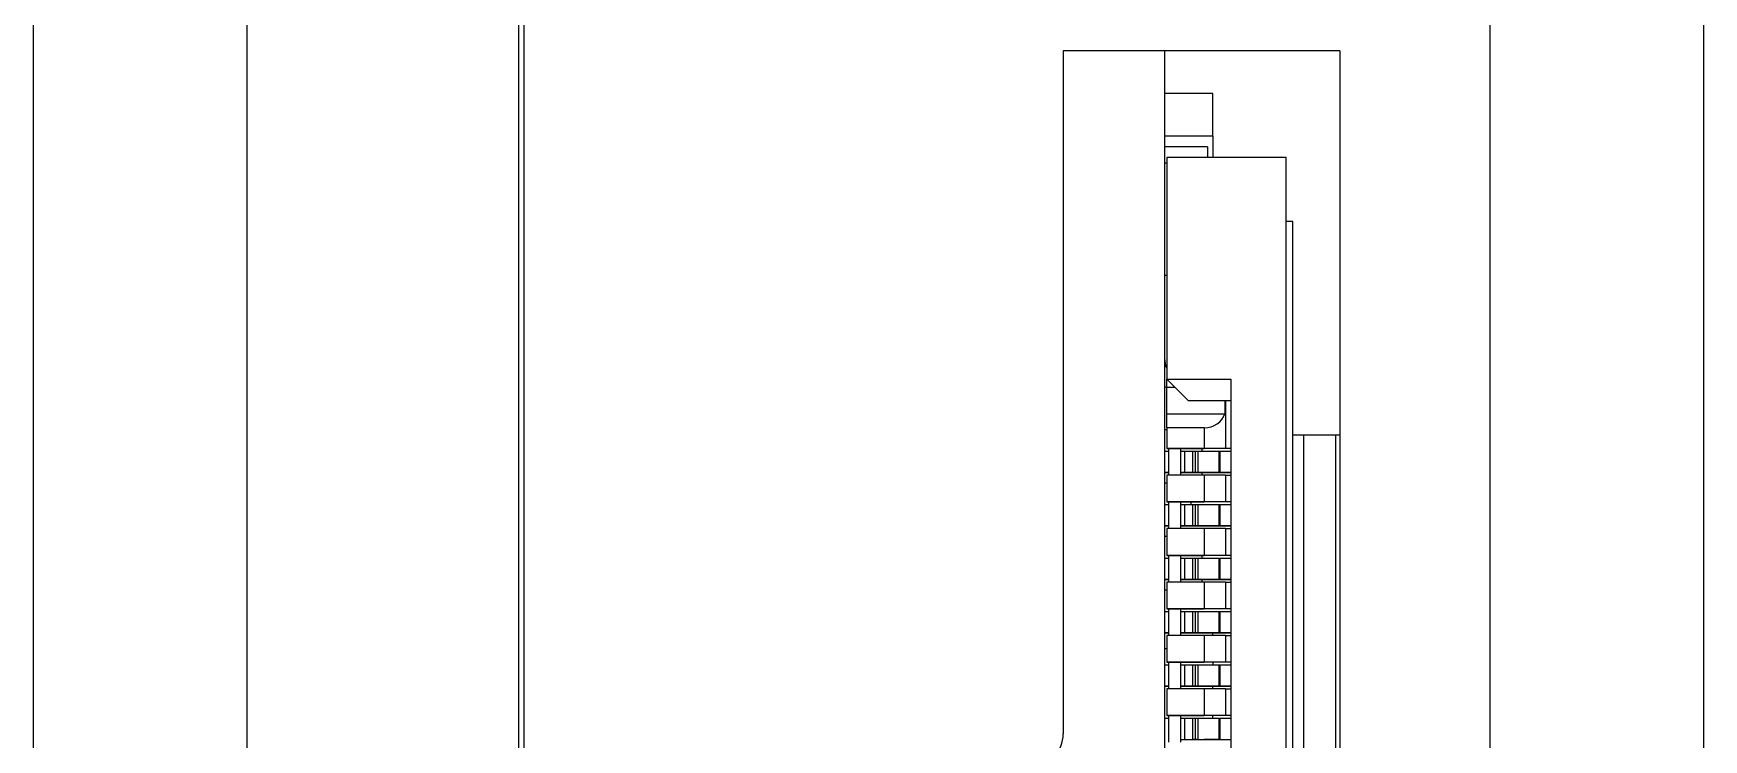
# Model space of a CAD drawing. Header units: millimetres. Extents: x 249 to 419, y 1050 to 1275.
# Drawn here: x 249.55 to 265.2, y 1225.1 to 1231.72 of the extents above; entities that cross this region are included whole.
import ezdxf

# ---------------------------------------------------------------- set-up
doc = ezdxf.new("R2010")
doc.units = ezdxf.units.MM

msp = doc.modelspace()

# ---------------------------------------------------------------- linework, layer by layer
at = {"color": 7, "linetype": 'Continuous', "lineweight": 25}
for p, q in [((249.547, 1114.953), (249.547, 1234.853)), ((251.547, 1234.853), (251.547, 1114.953)), ((254.097, 1114.953), (254.097, 1234.853)), ((254.147, 1114.953), (254.147, 1234.853)), ((263.197, 1114.953), (263.197, 1234.853)), ((265.197, 1234.853), (265.197, 1114.953)), ((261.787, 1231.554), (259.197, 1231.554)), ((259.197, 1231.554), (259.197, 1225.158)), ((260.147, 1231.554), (260.147, 1213.354)), ((261.787, 1231.554), (261.787, 1213.354)), ((260.597, 1231.154), (260.147, 1231.154)), ((260.597, 1230.754), (260.597, 1231.154)), ((260.597, 1230.754), (260.147, 1230.754)), ((260.597, 1230.754), (260.597, 1230.554)), ((260.547, 1230.654), (260.147, 1230.654)), ((260.547, 1230.654), (260.547, 1230.554)), ((260.147, 1230.504), (260.167, 1230.504)), ((261.287, 1230.554), (260.167, 1230.554)), ((260.167, 1230.554), (260.167, 1228.479)), ((261.287, 1214.354), (261.287, 1230.554)), ((261.347, 1229.954), (261.287, 1229.954)), ((261.347, 1214.954), (261.347, 1229.954)), ((260.147, 1229.454), (260.167, 1229.454)), ((260.147, 1229.454), (260.167, 1229.454)), ((260.157, 1228.604), (260.147, 1228.604)), ((260.157, 1228.604), (260.147, 1228.604)), ((260.167, 1228.404), (260.147, 1228.404)), ((260.167, 1228.479), (260.767, 1228.479)), ((260.167, 1228.479), (260.367, 1228.279)), ((260.367, 1228.279), (260.167, 1228.479)), ((260.167, 1228.404), (260.167, 1228.479)), ((260.167, 1228.404), (260.242, 1228.404)), ((260.167, 1228.154), (260.167, 1228.404)), ((260.767, 1228.479), (260.767, 1216.429)), ((260.367, 1228.279), (260.767, 1228.279)), ((260.367, 1228.279), (260.367, 1228.279)), ((260.367, 1228.279), (260.767, 1228.279)), ((260.711, 1228.279), (260.711, 1228.154)), ((260.717, 1228.279), (260.717, 1227.829)), ((260.167, 1228.154), (260.711, 1228.154)), ((260.167, 1228.024), (260.167, 1228.154)), ((260.167, 1228.004), (260.147, 1228.004)), ((260.167, 1228.024), (260.167, 1227.829)), ((260.517, 1228.024), (260.167, 1228.024)), ((260.517, 1228.024), (260.517, 1227.829)), ((261.787, 1227.954), (261.347, 1227.954)), ((261.787, 1227.954), (261.347, 1227.954)), ((261.747, 1227.954), (261.747, 1217.954)), ((260.147, 1227.804), (260.187, 1227.804)), ((260.187, 1227.829), (260.167, 1227.829)), ((260.167, 1227.829), (260.167, 1227.829)), ((260.167, 1227.829), (260.517, 1227.829)), ((260.297, 1227.829), (260.187, 1227.829)), ((260.187, 1227.829), (260.187, 1227.829)), ((260.187, 1227.579), (260.187, 1227.829)), ((260.367, 1227.829), (260.297, 1227.829)), ((260.297, 1227.829), (260.297, 1227.829)), ((260.297, 1227.829), (260.297, 1227.579)), ((260.297, 1227.804), (260.337, 1227.804)), ((260.337, 1227.604), (260.337, 1227.804)), ((260.337, 1227.804), (260.457, 1227.804)), ((260.767, 1227.829), (260.367, 1227.829)), ((260.367, 1227.829), (260.367, 1227.829)), ((260.407, 1227.804), (260.407, 1227.604)), ((260.437, 1227.604), (260.437, 1227.804)), ((260.462, 1227.604), (260.462, 1227.804)), ((260.462, 1227.804), (260.658, 1227.804)), ((260.497, 1227.804), (260.497, 1227.829)), ((260.658, 1227.604), (260.658, 1227.804)), ((260.667, 1227.604), (260.667, 1227.804)), ((260.667, 1227.804), (260.767, 1227.804)), ((260.717, 1227.829), (260.717, 1227.829)), ((260.767, 1227.829), (260.717, 1227.829)), ((260.187, 1227.604), (260.147, 1227.604)), ((260.147, 1227.604), (260.187, 1227.604)), ((260.327, 1227.604), (260.297, 1227.604)), ((260.297, 1227.604), (260.337, 1227.604)), ((260.377, 1227.604), (260.327, 1227.604)), ((260.327, 1227.604), (260.327, 1227.604)), ((260.337, 1227.604), (260.337, 1227.604)), ((260.337, 1227.604), (260.457, 1227.604)), ((260.656, 1227.604), (260.377, 1227.604)), ((260.457, 1227.604), (260.408, 1227.604)), ((260.462, 1227.604), (260.658, 1227.604)), ((260.497, 1227.579), (260.497, 1227.604)), ((260.616, 1227.604), (260.517, 1227.604)), ((260.517, 1227.604), (260.517, 1227.604)), ((260.517, 1227.604), (260.767, 1227.604)), ((260.767, 1227.604), (260.656, 1227.604)), ((260.167, 1227.504), (260.147, 1227.504)), ((260.167, 1227.504), (260.147, 1227.504)), ((260.517, 1227.579), (260.167, 1227.579)), ((260.167, 1227.579), (260.167, 1227.329)), ((260.517, 1227.579), (260.517, 1227.329)), ((260.717, 1227.579), (260.717, 1227.329)), ((260.717, 1227.579), (260.767, 1227.579)), ((260.147, 1227.304), (260.187, 1227.304)), ((260.187, 1227.329), (260.167, 1227.329)), ((260.167, 1227.329), (260.167, 1227.329)), ((260.167, 1227.329), (260.517, 1227.329)), ((260.297, 1227.329), (260.187, 1227.329)), ((260.187, 1227.329), (260.187, 1227.329)), ((260.187, 1227.079), (260.187, 1227.329)), ((260.367, 1227.329), (260.297, 1227.329)), ((260.297, 1227.329), (260.297, 1227.329)), ((260.297, 1227.329), (260.297, 1227.079)), ((260.297, 1227.304), (260.337, 1227.304)), ((260.337, 1227.104), (260.337, 1227.304)), ((260.337, 1227.304), (260.457, 1227.304)), ((260.767, 1227.329), (260.367, 1227.329)), ((260.367, 1227.329), (260.367, 1227.329)), ((260.397, 1227.304), (260.397, 1227.329)), ((260.407, 1227.304), (260.407, 1227.104)), ((260.437, 1227.104), (260.437, 1227.304)), ((260.462, 1227.104), (260.462, 1227.304)), ((260.462, 1227.304), (260.658, 1227.304)), ((260.658, 1227.104), (260.658, 1227.304)), ((260.667, 1227.104), (260.667, 1227.304)), ((260.667, 1227.304), (260.767, 1227.304)), ((260.717, 1227.329), (260.717, 1227.329)), ((260.767, 1227.329), (260.717, 1227.329)), ((260.187, 1227.104), (260.147, 1227.104)), ((260.147, 1227.104), (260.187, 1227.104)), ((260.167, 1227.004), (260.147, 1227.004)), ((260.517, 1227.079), (260.167, 1227.079)), ((260.167, 1227.079), (260.167, 1226.829)), ((260.327, 1227.104), (260.297, 1227.104)), ((260.297, 1227.104), (260.337, 1227.104)), ((260.377, 1227.104), (260.327, 1227.104)), ((260.327, 1227.104), (260.327, 1227.104)), ((260.337, 1227.104), (260.337, 1227.104)), ((260.337, 1227.104), (260.457, 1227.104)), ((260.656, 1227.104), (260.377, 1227.104)), ((260.457, 1227.104), (260.408, 1227.104)), ((260.462, 1227.104), (260.658, 1227.104)), ((260.616, 1227.104), (260.517, 1227.104)), ((260.517, 1227.104), (260.517, 1227.104)), ((260.517, 1227.104), (260.767, 1227.104)), ((260.517, 1227.079), (260.517, 1226.829)), ((260.767, 1227.104), (260.656, 1227.104)), ((260.717, 1227.079), (260.717, 1226.829)), ((260.717, 1227.079), (260.767, 1227.079)), ((260.187, 1226.829), (260.167, 1226.829)), ((260.167, 1226.829), (260.167, 1226.829)), ((260.167, 1226.829), (260.517, 1226.829)), ((260.297, 1226.829), (260.187, 1226.829)), ((260.187, 1226.829), (260.187, 1226.829)), ((260.187, 1226.579), (260.187, 1226.829)), ((260.367, 1226.829), (260.297, 1226.829)), ((260.297, 1226.829), (260.297, 1226.829)), ((260.297, 1226.829), (260.297, 1226.579)), ((260.767, 1226.829), (260.367, 1226.829)), ((260.367, 1226.829), (260.367, 1226.829)), ((260.497, 1226.804), (260.497, 1226.829)), ((260.717, 1226.829), (260.717, 1226.829)), ((260.767, 1226.829), (260.717, 1226.829)), ((260.147, 1226.804), (260.187, 1226.804)), ((260.297, 1226.804), (260.337, 1226.804)), ((260.337, 1226.604), (260.337, 1226.804)), ((260.337, 1226.804), (260.457, 1226.804)), ((260.407, 1226.804), (260.407, 1226.604)), ((260.437, 1226.604), (260.437, 1226.804)), ((260.462, 1226.604), (260.462, 1226.804)), ((260.462, 1226.804), (260.658, 1226.804)), ((260.658, 1226.604), (260.658, 1226.804)), ((260.667, 1226.604), (260.667, 1226.804)), ((260.667, 1226.804), (260.767, 1226.804)), ((260.187, 1226.604), (260.147, 1226.604)), ((260.147, 1226.604), (260.187, 1226.604)), ((260.167, 1226.504), (260.147, 1226.504)), ((260.167, 1226.504), (260.147, 1226.504)), ((260.517, 1226.579), (260.167, 1226.579)), ((260.167, 1226.579), (260.167, 1226.329)), ((260.327, 1226.604), (260.297, 1226.604)), ((260.297, 1226.604), (260.337, 1226.604)), ((260.377, 1226.604), (260.327, 1226.604)), ((260.327, 1226.604), (260.327, 1226.604)), ((260.337, 1226.604), (260.337, 1226.604)), ((260.337, 1226.604), (260.457, 1226.604)), ((260.656, 1226.604), (260.377, 1226.604)), ((260.457, 1226.604), (260.408, 1226.604)), ((260.462, 1226.604), (260.658, 1226.604)), ((260.497, 1226.579), (260.497, 1226.604)), ((260.616, 1226.604), (260.517, 1226.604)), ((260.517, 1226.604), (260.517, 1226.604)), ((260.517, 1226.604), (260.767, 1226.604)), ((260.517, 1226.579), (260.517, 1226.329)), ((260.767, 1226.604), (260.656, 1226.604)), ((260.717, 1226.579), (260.717, 1226.329)), ((260.717, 1226.579), (260.767, 1226.579)), ((260.147, 1226.304), (260.187, 1226.304)), ((260.187, 1226.329), (260.167, 1226.329)), ((260.167, 1226.329), (260.167, 1226.329)), ((260.167, 1226.329), (260.517, 1226.329)), ((260.297, 1226.329), (260.187, 1226.329)), ((260.187, 1226.329), (260.187, 1226.329)), ((260.187, 1226.079), (260.187, 1226.329)), ((260.367, 1226.329), (260.297, 1226.329)), ((260.297, 1226.329), (260.297, 1226.329)), ((260.297, 1226.329), (260.297, 1226.079)), ((260.297, 1226.304), (260.337, 1226.304)), ((260.337, 1226.104), (260.337, 1226.304)), ((260.337, 1226.304), (260.457, 1226.304)), ((260.767, 1226.329), (260.367, 1226.329)), ((260.367, 1226.329), (260.367, 1226.329)), ((260.407, 1226.304), (260.407, 1226.104)), ((260.437, 1226.104), (260.437, 1226.304)), ((260.462, 1226.104), (260.462, 1226.304)), ((260.462, 1226.304), (260.658, 1226.304)), ((260.658, 1226.104), (260.658, 1226.304)), ((260.667, 1226.104), (260.667, 1226.304)), ((260.667, 1226.304), (260.767, 1226.304)), ((260.717, 1226.329), (260.717, 1226.329)), ((260.767, 1226.329), (260.717, 1226.329)), ((260.187, 1226.104), (260.147, 1226.104)), ((260.147, 1226.104), (260.187, 1226.104)), ((260.517, 1226.079), (260.167, 1226.079)), ((260.167, 1226.079), (260.167, 1225.829)), ((260.327, 1226.104), (260.297, 1226.104)), ((260.297, 1226.104), (260.337, 1226.104)), ((260.377, 1226.104), (260.327, 1226.104)), ((260.327, 1226.104), (260.327, 1226.104)), ((260.337, 1226.104), (260.337, 1226.104)), ((260.337, 1226.104), (260.457, 1226.104)), ((260.656, 1226.104), (260.377, 1226.104)), ((260.457, 1226.104), (260.408, 1226.104)), ((260.462, 1226.104), (260.658, 1226.104)), ((260.616, 1226.104), (260.517, 1226.104)), ((260.517, 1226.104), (260.517, 1226.104)), ((260.517, 1226.104), (260.767, 1226.104)), ((260.517, 1226.079), (260.517, 1225.829)), ((260.597, 1226.079), (260.597, 1226.104)), ((260.767, 1226.104), (260.656, 1226.104)), ((260.717, 1226.079), (260.717, 1225.829)), ((260.717, 1226.079), (260.767, 1226.079)), ((260.167, 1225.954), (260.147, 1225.954)), ((260.147, 1225.804), (260.187, 1225.804)), ((260.187, 1225.829), (260.167, 1225.829)), ((260.167, 1225.829), (260.167, 1225.829)), ((260.167, 1225.829), (260.517, 1225.829)), ((260.297, 1225.829), (260.187, 1225.829)), ((260.187, 1225.829), (260.187, 1225.829)), ((260.187, 1225.579), (260.187, 1225.829)), ((260.367, 1225.829), (260.297, 1225.829)), ((260.297, 1225.829), (260.297, 1225.829)), ((260.297, 1225.829), (260.297, 1225.579)), ((260.297, 1225.804), (260.337, 1225.804)), ((260.337, 1225.604), (260.337, 1225.804)), ((260.337, 1225.804), (260.457, 1225.804)), ((260.767, 1225.829), (260.367, 1225.829)), ((260.367, 1225.829), (260.367, 1225.829)), ((260.407, 1225.804), (260.407, 1225.604)), ((260.437, 1225.604), (260.437, 1225.804)), ((260.462, 1225.604), (260.462, 1225.804)), ((260.462, 1225.804), (260.658, 1225.804)), ((260.597, 1225.829), (260.597, 1225.804)), ((260.658, 1225.604), (260.658, 1225.804)), ((260.667, 1225.604), (260.667, 1225.804)), ((260.667, 1225.804), (260.767, 1225.804)), ((260.717, 1225.829), (260.717, 1225.829)), ((260.767, 1225.829), (260.717, 1225.829)), ((260.187, 1225.604), (260.147, 1225.604)), ((260.147, 1225.604), (260.187, 1225.604)), ((260.517, 1225.579), (260.167, 1225.579)), ((260.167, 1225.579), (260.167, 1225.329)), ((260.327, 1225.604), (260.297, 1225.604)), ((260.297, 1225.604), (260.337, 1225.604)), ((260.377, 1225.604), (260.327, 1225.604)), ((260.327, 1225.604), (260.327, 1225.604)), ((260.337, 1225.604), (260.337, 1225.604)), ((260.337, 1225.604), (260.457, 1225.604)), ((260.656, 1225.604), (260.377, 1225.604)), ((260.457, 1225.604), (260.408, 1225.604)), ((260.462, 1225.604), (260.658, 1225.604)), ((260.616, 1225.604), (260.517, 1225.604)), ((260.517, 1225.604), (260.517, 1225.604)), ((260.517, 1225.604), (260.767, 1225.604)), ((260.517, 1225.579), (260.517, 1225.329)), ((260.597, 1225.579), (260.597, 1225.604)), ((260.767, 1225.604), (260.656, 1225.604)), ((260.717, 1225.579), (260.717, 1225.329)), ((260.717, 1225.579), (260.767, 1225.579)), ((260.147, 1225.304), (260.187, 1225.304)), ((260.187, 1225.329), (260.167, 1225.329)), ((260.167, 1225.329), (260.167, 1225.329)), ((260.167, 1225.329), (260.517, 1225.329)), ((260.297, 1225.329), (260.187, 1225.329)), ((260.187, 1225.329), (260.187, 1225.329)), ((260.187, 1225.079), (260.187, 1225.329)), ((260.367, 1225.329), (260.297, 1225.329)), ((260.297, 1225.329), (260.297, 1225.329)), ((260.297, 1225.329), (260.297, 1225.079)), ((260.297, 1225.304), (260.337, 1225.304)), ((260.337, 1225.104), (260.337, 1225.304)), ((260.337, 1225.304), (260.457, 1225.304)), ((260.767, 1225.329), (260.367, 1225.329)), ((260.367, 1225.329), (260.367, 1225.329)), ((260.407, 1225.304), (260.407, 1225.104)), ((260.437, 1225.104), (260.437, 1225.304)), ((260.462, 1225.104), (260.462, 1225.304)), ((260.462, 1225.304), (260.658, 1225.304)), ((260.597, 1225.304), (260.597, 1225.329)), ((260.658, 1225.104), (260.658, 1225.304)), ((260.667, 1225.104), (260.667, 1225.304)), ((260.667, 1225.304), (260.767, 1225.304)), ((260.717, 1225.329), (260.717, 1225.329)), ((260.767, 1225.329), (260.717, 1225.329)), ((260.297, 1225.104), (260.337, 1225.104)), ((260.337, 1225.104), (260.337, 1225.104)), ((260.337, 1225.104), (260.457, 1225.104)), ((260.457, 1225.104), (260.408, 1225.104)), ((260.462, 1225.104), (260.658, 1225.104)), ((260.616, 1225.104), (260.517, 1225.104)), ((260.517, 1225.104), (260.517, 1225.104)), ((260.517, 1225.104), (260.767, 1225.104))]:
    msp.add_line(p, q, dxfattribs=at)
at = {"color": 8, "linetype": 'Continuous', "lineweight": 25}
msp.add_line((261.447, 1227.954), (261.447, 1217.954), dxfattribs=at)
at = {"color": 7, "linetype": 'Continuous', "lineweight": 25, "flags": 128}
for points in [[(260.407, 1227.804), (260.407, 1227.804), (260.409, 1227.804), (260.413, 1227.804), (260.418, 1227.804), (260.424, 1227.804), (260.43, 1227.804), (260.437, 1227.804)], [(260.437, 1227.804), (260.441, 1227.804), (260.444, 1227.804), (260.448, 1227.804), (260.451, 1227.804), (260.454, 1227.804), (260.457, 1227.804), (260.46, 1227.804), (260.462, 1227.804)], [(260.717, 1227.829), (260.713, 1227.829), (260.702, 1227.829), (260.683, 1227.829), (260.658, 1227.829), (260.628, 1227.829), (260.594, 1227.829), (260.556, 1227.829), (260.517, 1227.829)], [(260.658, 1227.804), (260.663, 1227.804), (260.666, 1227.804), (260.667, 1227.804)], [(260.408, 1227.604), (260.407, 1227.604), (260.407, 1227.604), (260.409, 1227.604), (260.413, 1227.604), (260.418, 1227.604), (260.424, 1227.604), (260.43, 1227.604), (260.437, 1227.604)], [(260.437, 1227.604), (260.441, 1227.604), (260.444, 1227.604), (260.448, 1227.604), (260.451, 1227.604), (260.454, 1227.604), (260.457, 1227.604), (260.46, 1227.604), (260.462, 1227.604)], [(260.641, 1227.604), (260.636, 1227.604), (260.632, 1227.604), (260.627, 1227.604), (260.624, 1227.604), (260.621, 1227.604), (260.618, 1227.604), (260.617, 1227.604), (260.616, 1227.604)], [(260.658, 1227.604), (260.663, 1227.604), (260.666, 1227.604), (260.667, 1227.604), (260.666, 1227.604), (260.662, 1227.604), (260.657, 1227.604), (260.65, 1227.604), (260.641, 1227.604)], [(260.717, 1227.579), (260.713, 1227.579), (260.702, 1227.579), (260.683, 1227.579), (260.658, 1227.579), (260.628, 1227.579), (260.594, 1227.579), (260.556, 1227.579), (260.517, 1227.579)], [(260.407, 1227.304), (260.407, 1227.304), (260.409, 1227.304), (260.413, 1227.304), (260.418, 1227.304), (260.424, 1227.304), (260.43, 1227.304), (260.437, 1227.304)], [(260.437, 1227.304), (260.441, 1227.304), (260.444, 1227.304), (260.448, 1227.304), (260.451, 1227.304), (260.454, 1227.304), (260.457, 1227.304), (260.46, 1227.304), (260.462, 1227.304)], [(260.717, 1227.329), (260.713, 1227.329), (260.702, 1227.329), (260.683, 1227.329), (260.658, 1227.329), (260.628, 1227.329), (260.594, 1227.329), (260.556, 1227.329), (260.517, 1227.329)], [(260.658, 1227.304), (260.663, 1227.304), (260.666, 1227.304), (260.667, 1227.304)], [(260.408, 1227.104), (260.407, 1227.104), (260.407, 1227.104), (260.409, 1227.104), (260.413, 1227.104), (260.418, 1227.104), (260.424, 1227.104), (260.43, 1227.104), (260.437, 1227.104)], [(260.437, 1227.104), (260.441, 1227.104), (260.444, 1227.104), (260.448, 1227.104), (260.451, 1227.104), (260.454, 1227.104), (260.457, 1227.104), (260.46, 1227.104), (260.462, 1227.104)], [(260.717, 1227.079), (260.713, 1227.079), (260.702, 1227.079), (260.683, 1227.079), (260.658, 1227.079), (260.628, 1227.079), (260.594, 1227.079), (260.556, 1227.079), (260.517, 1227.079)], [(260.641, 1227.104), (260.636, 1227.104), (260.632, 1227.104), (260.627, 1227.104), (260.624, 1227.104), (260.621, 1227.104), (260.618, 1227.104), (260.617, 1227.104), (260.616, 1227.104)], [(260.658, 1227.104), (260.663, 1227.104), (260.666, 1227.104), (260.667, 1227.104), (260.666, 1227.104), (260.662, 1227.104), (260.657, 1227.104), (260.65, 1227.104), (260.641, 1227.104)], [(260.717, 1226.829), (260.713, 1226.829), (260.702, 1226.829), (260.683, 1226.829), (260.658, 1226.829), (260.628, 1226.829), (260.594, 1226.829), (260.556, 1226.829), (260.517, 1226.829)], [(260.407, 1226.804), (260.407, 1226.804), (260.409, 1226.804), (260.413, 1226.804), (260.418, 1226.804), (260.424, 1226.804), (260.43, 1226.804), (260.437, 1226.804)], [(260.437, 1226.804), (260.441, 1226.804), (260.444, 1226.804), (260.448, 1226.804), (260.451, 1226.804), (260.454, 1226.804), (260.457, 1226.804), (260.46, 1226.804), (260.462, 1226.804)], [(260.658, 1226.804), (260.663, 1226.804), (260.666, 1226.804), (260.667, 1226.804)], [(260.408, 1226.604), (260.407, 1226.604), (260.407, 1226.604), (260.409, 1226.604), (260.413, 1226.604), (260.418, 1226.604), (260.424, 1226.604), (260.43, 1226.604), (260.437, 1226.604)], [(260.437, 1226.604), (260.441, 1226.604), (260.444, 1226.604), (260.448, 1226.604), (260.451, 1226.604), (260.454, 1226.604), (260.457, 1226.604), (260.46, 1226.604), (260.462, 1226.604)], [(260.717, 1226.579), (260.713, 1226.579), (260.702, 1226.579), (260.683, 1226.579), (260.658, 1226.579), (260.628, 1226.579), (260.594, 1226.579), (260.556, 1226.579), (260.517, 1226.579)], [(260.641, 1226.604), (260.636, 1226.604), (260.632, 1226.604), (260.627, 1226.604), (260.624, 1226.604), (260.621, 1226.604), (260.618, 1226.604), (260.617, 1226.604), (260.616, 1226.604)], [(260.658, 1226.604), (260.663, 1226.604), (260.666, 1226.604), (260.667, 1226.604), (260.666, 1226.604), (260.662, 1226.604), (260.657, 1226.604), (260.65, 1226.604), (260.641, 1226.604)], [(260.407, 1226.304), (260.407, 1226.304), (260.409, 1226.304), (260.413, 1226.304), (260.418, 1226.304), (260.424, 1226.304), (260.43, 1226.304), (260.437, 1226.304)], [(260.437, 1226.304), (260.441, 1226.304), (260.444, 1226.304), (260.448, 1226.304), (260.451, 1226.304), (260.454, 1226.304), (260.457, 1226.304), (260.46, 1226.304), (260.462, 1226.304)], [(260.717, 1226.329), (260.713, 1226.329), (260.702, 1226.329), (260.683, 1226.329), (260.658, 1226.329), (260.628, 1226.329), (260.594, 1226.329), (260.556, 1226.329), (260.517, 1226.329)], [(260.658, 1226.304), (260.663, 1226.304), (260.666, 1226.304), (260.667, 1226.304)], [(260.408, 1226.104), (260.407, 1226.104), (260.407, 1226.104), (260.409, 1226.104), (260.413, 1226.104), (260.418, 1226.104), (260.424, 1226.104), (260.43, 1226.104), (260.437, 1226.104)], [(260.437, 1226.104), (260.441, 1226.104), (260.444, 1226.104), (260.448, 1226.104), (260.451, 1226.104), (260.454, 1226.104), (260.457, 1226.104), (260.46, 1226.104), (260.462, 1226.104)], [(260.717, 1226.079), (260.713, 1226.079), (260.702, 1226.079), (260.683, 1226.079), (260.658, 1226.079), (260.628, 1226.079), (260.594, 1226.079), (260.556, 1226.079), (260.517, 1226.079)], [(260.641, 1226.104), (260.636, 1226.104), (260.632, 1226.104), (260.627, 1226.104), (260.624, 1226.104), (260.621, 1226.104), (260.618, 1226.104), (260.617, 1226.104), (260.616, 1226.104)], [(260.658, 1226.104), (260.663, 1226.104), (260.666, 1226.104), (260.667, 1226.104), (260.666, 1226.104), (260.662, 1226.104), (260.657, 1226.104), (260.65, 1226.104), (260.641, 1226.104)], [(260.407, 1225.804), (260.407, 1225.804), (260.409, 1225.804), (260.413, 1225.804), (260.418, 1225.804), (260.424, 1225.804), (260.43, 1225.804), (260.437, 1225.804)], [(260.437, 1225.804), (260.441, 1225.804), (260.444, 1225.804), (260.448, 1225.804), (260.451, 1225.804), (260.454, 1225.804), (260.457, 1225.804), (260.46, 1225.804), (260.462, 1225.804)], [(260.717, 1225.829), (260.713, 1225.829), (260.702, 1225.829), (260.683, 1225.829), (260.658, 1225.829), (260.628, 1225.829), (260.594, 1225.829), (260.556, 1225.829), (260.517, 1225.829)], [(260.658, 1225.804), (260.663, 1225.804), (260.666, 1225.804), (260.667, 1225.804)], [(260.408, 1225.604), (260.407, 1225.604), (260.407, 1225.604), (260.409, 1225.604), (260.413, 1225.604), (260.418, 1225.604), (260.424, 1225.604), (260.43, 1225.604), (260.437, 1225.604)], [(260.437, 1225.604), (260.441, 1225.604), (260.444, 1225.604), (260.448, 1225.604), (260.451, 1225.604), (260.454, 1225.604), (260.457, 1225.604), (260.46, 1225.604), (260.462, 1225.604)], [(260.717, 1225.579), (260.713, 1225.579), (260.702, 1225.579), (260.683, 1225.579), (260.658, 1225.579), (260.628, 1225.579), (260.594, 1225.579), (260.556, 1225.579), (260.517, 1225.579)], [(260.641, 1225.604), (260.636, 1225.604), (260.632, 1225.604), (260.627, 1225.604), (260.624, 1225.604), (260.621, 1225.604), (260.618, 1225.604), (260.617, 1225.604), (260.616, 1225.604)], [(260.658, 1225.604), (260.663, 1225.604), (260.666, 1225.604), (260.667, 1225.604), (260.666, 1225.604), (260.662, 1225.604), (260.657, 1225.604), (260.65, 1225.604), (260.641, 1225.604)], [(260.407, 1225.304), (260.407, 1225.304), (260.409, 1225.304), (260.413, 1225.304), (260.418, 1225.304), (260.424, 1225.304), (260.43, 1225.304), (260.437, 1225.304)], [(260.437, 1225.304), (260.441, 1225.304), (260.444, 1225.304), (260.448, 1225.304), (260.451, 1225.304), (260.454, 1225.304), (260.457, 1225.304), (260.46, 1225.304), (260.462, 1225.304)], [(260.717, 1225.329), (260.713, 1225.329), (260.702, 1225.329), (260.683, 1225.329), (260.658, 1225.329), (260.628, 1225.329), (260.594, 1225.329), (260.556, 1225.329), (260.517, 1225.329)], [(260.658, 1225.304), (260.663, 1225.304), (260.666, 1225.304), (260.667, 1225.304)], [(260.408, 1225.104), (260.407, 1225.104), (260.407, 1225.104), (260.409, 1225.104), (260.413, 1225.104), (260.418, 1225.104), (260.424, 1225.104), (260.43, 1225.104), (260.437, 1225.104)], [(260.437, 1225.104), (260.441, 1225.104), (260.444, 1225.104), (260.448, 1225.104), (260.451, 1225.104), (260.454, 1225.104), (260.457, 1225.104), (260.46, 1225.104), (260.462, 1225.104)], [(260.641, 1225.104), (260.636, 1225.104), (260.632, 1225.104), (260.627, 1225.104), (260.624, 1225.104), (260.621, 1225.104), (260.618, 1225.104), (260.617, 1225.104), (260.616, 1225.104)], [(260.658, 1225.104), (260.663, 1225.104), (260.666, 1225.104), (260.667, 1225.104), (260.666, 1225.104), (260.662, 1225.104), (260.657, 1225.104), (260.65, 1225.104), (260.641, 1225.104)]]:
    msp.add_lwpolyline(points, dxfattribs=at)
at = {"color": 7, "linetype": 'Continuous', "lineweight": 25}
for centre, radius, start, end in [((260.387, 1228.674), 0.24, 180, 203.5565), ((260.387, 1228.674), 0.24, 180, 203.5565), ((258.897, 1225.158), 0.3, 270, 0)]:
    msp.add_arc(centre, radius, start, end, dxfattribs=at)
msp.add_ellipse((260.517, 1228.197), major_axis=(0.2, 0), ratio=0.866664, start_param=4.712389, end_param=6.030505, dxfattribs=at)

doc.saveas('drawing.dxf')
